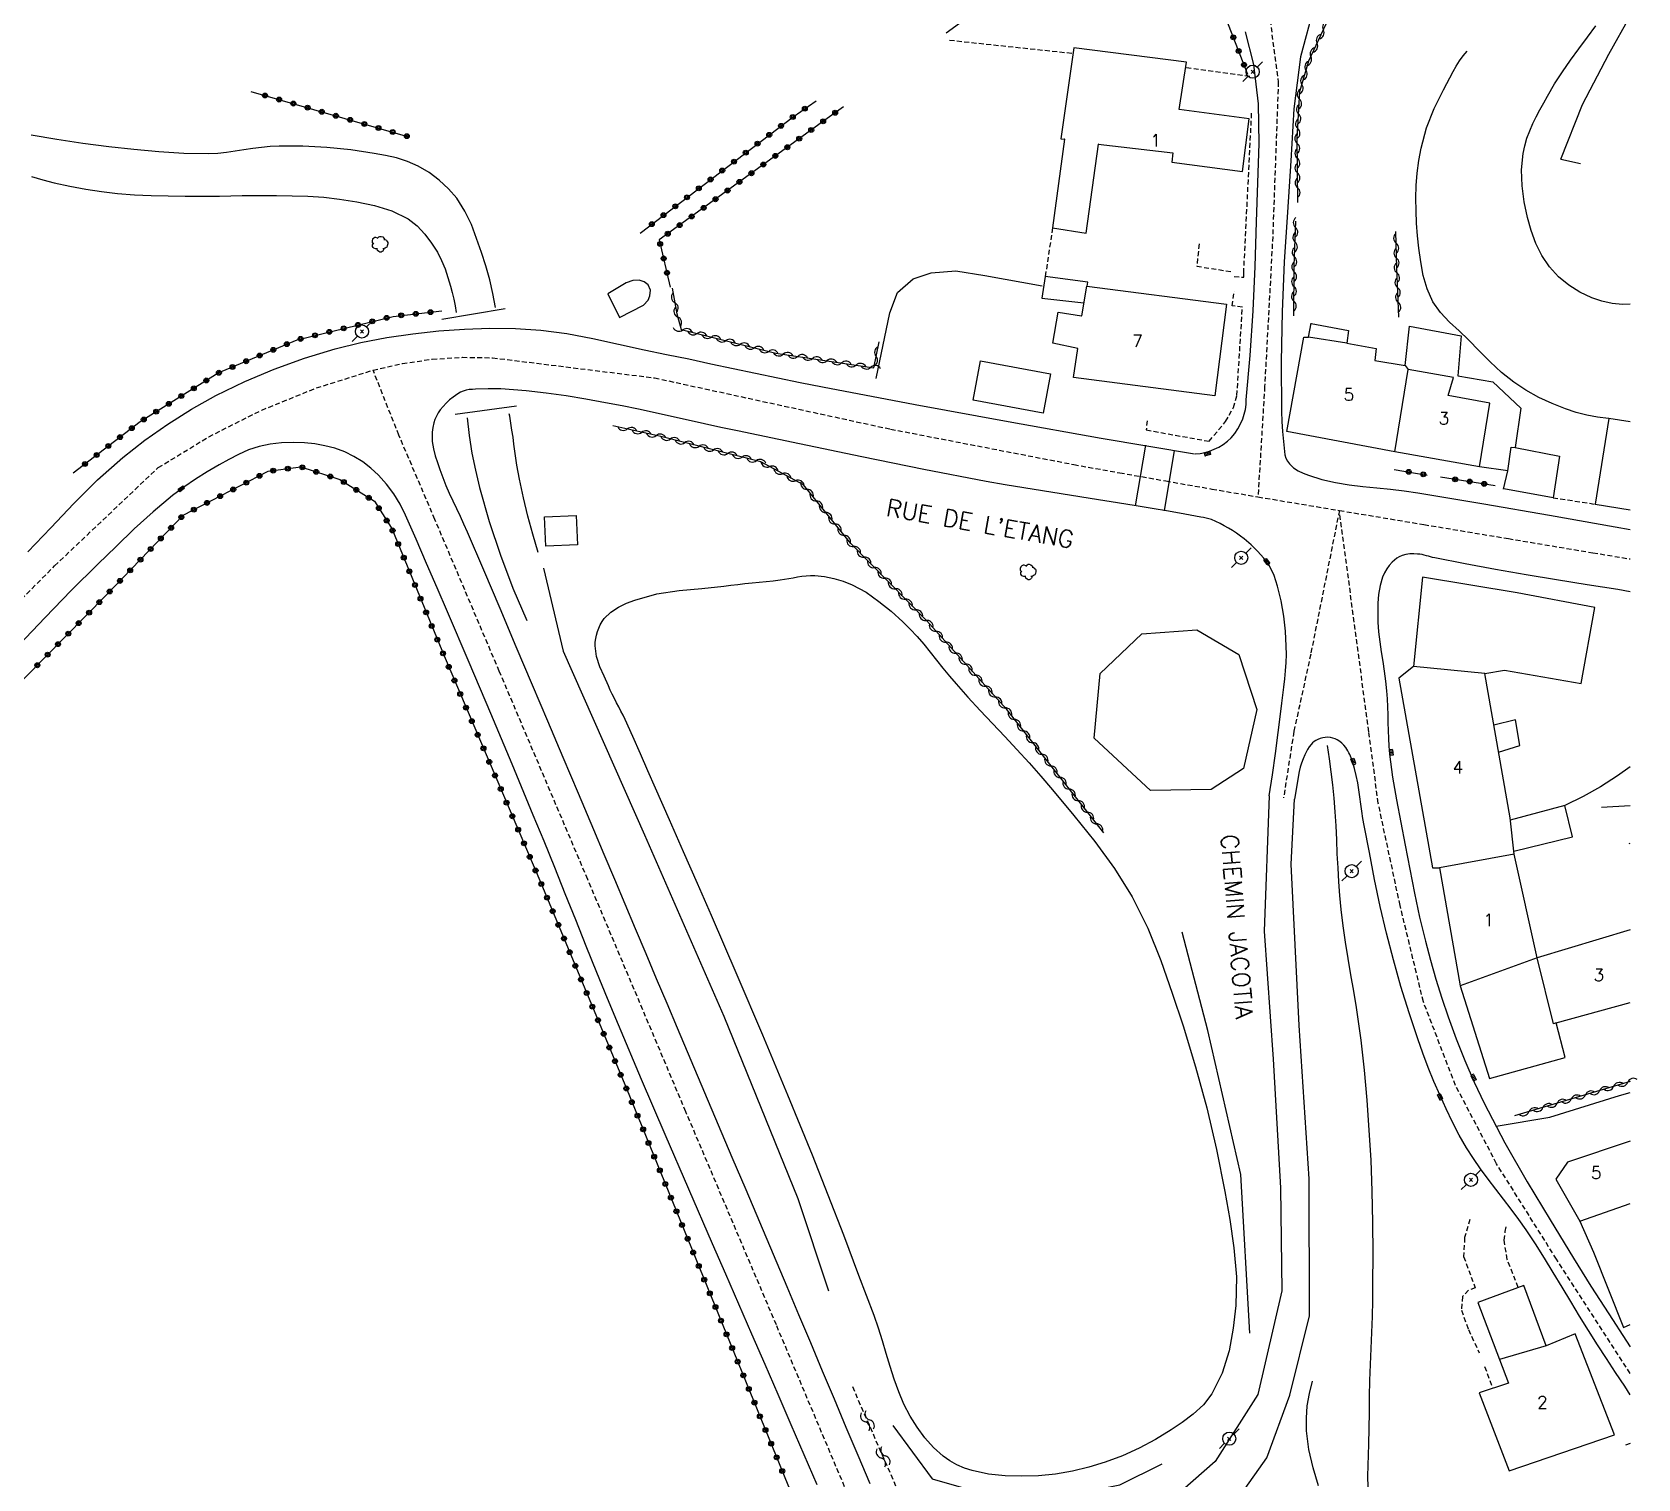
# Model space of a CAD drawing. Header units: millimetres. Extents: x 174998 to 176001, y 162000 to 163001.
# Drawn here: x 175837.5 to 176000.8, y 162470.9 to 162618 of the extents above; entities that cross this region are included whole.
import ezdxf
from ezdxf.enums import TextEntityAlignment as Align

# ---------------------------------------------------------------- set-up
doc = ezdxf.new("R2010")
doc.units = ezdxf.units.MM
doc.linetypes.add('DASHED', pattern=[0.75, 0.5, -0.25])
doc.layers.get('0').update_dxf_attribs({"linetype": 'CONTINUOUS'})
for name, color, linetype in [('W0001', 6, 'DASHED'), ('W0008', 7, 'CONTINUOUS'), ('W0014', 7, 'CONTINUOUS'), ('W0017', 7, 'CONTINUOUS'), ('W0020', 2, 'CONTINUOUS'), ('W0101', 7, 'CONTINUOUS'), ('W0104', 1, 'CONTINUOUS'), ('W0112', 1, 'DASHED'), ('W0120', 7, 'CONTINUOUS'), ('W0211', 2, 'CONTINUOUS'), ('W0214', 2, 'CONTINUOUS'), ('W0300', 7, 'CONTINUOUS'), ('W0310', 3, 'CONTINUOUS'), ('W0323', 7, 'CONTINUOUS'), ('W0330', 7, 'CONTINUOUS'), ('W0401', 7, 'CONTINUOUS'), ('W0473', 7, 'CONTINUOUS'), ('W0501', 5, 'DASHED'), ('W0510', 5, 'CONTINUOUS'), ('W0515', 5, 'CONTINUOUS'), ('W0989', 7, 'CONTINUOUS'), ('W0991', 7, 'CONTINUOUS'), ('W1102', 7, 'CONTINUOUS')]:
    doc.layers.add(name, color=color, linetype=linetype)
doc.styles.get("Standard").update_dxf_attribs({"font": 'romans.shx', "width": 0.85})

# ---------------------------------------------------------------- blocks, each defined once
blk = doc.blocks.new('T300')
for p, q in [((-0.8, 0.51), (-0.86, 0.34)), ((-0.86, 0.34), (-0.86, 0.17)), ((-0.86, 0.17), (-0.74, 0.06)), ((-0.69, 0.63), (-0.8, 0.51)), ((-0.8, -0.06), (-0.74, 0.06)), ((-0.74, 0.06), (-0.69, 0.11)), ((-0.57, 0.69), (-0.69, 0.63)), ((-0.46, 0.69), (-0.57, 0.69)), ((-0.29, 0.63), (-0.46, 0.69)), ((-0.29, 0.63), (-0.17, 0.74)), ((-0.23, 0.57), (-0.29, 0.63)), ((-0.17, 0.74), (-0.06, 0.8)), ((-0.06, 0.8), (0.06, 0.8)), ((0.06, 0.8), (0.23, 0.74)), ((0.23, 0.74), (0.34, 0.63)), ((0.34, 0.63), (0.4, 0.51)), ((0.46, 0.46), (0.34, 0.46)), ((0.4, 0.51), (0.4, 0.46)), ((0.57, 0.4), (0.46, 0.46)), ((0.57, 0.4), (0.69, 0.29)), ((0.69, 0.29), (0.74, 0.17)), ((0.74, 0.06), (0.69, -0.17)), ((0.74, 0.17), (0.74, 0.06)), ((-0.8, -0.17), (-0.8, -0.06)), ((-0.8, -0.23), (-0.8, -0.17)), ((-0.74, -0.34), (-0.8, -0.23)), ((-0.69, -0.4), (-0.74, -0.34)), ((-0.51, -0.46), (-0.69, -0.4)), ((-0.4, -0.46), (-0.51, -0.46)), ((-0.4, -0.46), (-0.34, -0.46)), ((-0.34, -0.46), (-0.34, -0.4)), ((-0.34, -0.51), (-0.34, -0.46)), ((-0.29, -0.63), (-0.34, -0.51)), ((-0.17, -0.74), (-0.29, -0.63)), ((-0.06, -0.8), (-0.17, -0.74)), ((0.06, -0.8), (-0.06, -0.8)), ((0.17, -0.74), (0.06, -0.8)), ((0.23, -0.69), (0.17, -0.74)), ((0.29, -0.46), (0.23, -0.46)), ((0.29, -0.63), (0.23, -0.69)), ((0.46, -0.4), (0.29, -0.46)), ((0.34, -0.51), (0.29, -0.63)), ((0.34, -0.51), (0.34, -0.46)), ((0.57, -0.34), (0.46, -0.4)), ((0.63, -0.29), (0.57, -0.34)), ((0.69, -0.17), (0.63, -0.29))]:
    blk.add_line(p, q)
blk = doc.blocks.new('T401')
for p, q in [((-0.3, 0.3), (0, 0.3)), ((-0.3, -0.25), (-0.3, 0.3)), ((-0.3, 0.15), (0, 0.15)), ((-0.3, 0), (0, 0)), ((0, 0.3), (0, -0.25)), ((-0.3, -0.15), (0, -0.15)), ((-0.3, -0.25), (-0.3, -0.3)), ((-0.3, -0.3), (0, -0.3)), ((0, -0.3), (0, -0.25))]:
    blk.add_line(p, q)
blk = doc.blocks.new('T473')
for p, q in [((-0.166667, 0.166667), (0.166667, -0.166667)), ((-0.166667, -0.166667), (0.166667, 0.166667)), ((0.500001, 0.500001), (1.000002, 1.000002)), ((-1.000002, -1.000002), (-0.500001, -0.500001))]:
    blk.add_line(p, q)
blk.add_ellipse((0, 0), major_axis=(0.471405, 0.471405), ratio=1, start_param=5.4977871438, end_param=11.780972451)
blk = doc.blocks.new('t310o')
at = {"color": 0, "linetype": 'Continuous'}
for centre, start, end in [((-0.5, 0.38), 216.8699, 323.1304), ((0.5, -0.37), 36.8699, 143.1303)]:
    blk.add_arc(centre, 0.625, start, end, dxfattribs=at)
blk = doc.blocks.new('t323o')
at = {"color": 0, "linetype": 'Continuous'}
for radius in [0.25, 0.15]:
    blk.add_circle((0, 0), radius, dxfattribs=at)
blk = doc.blocks.new('t500o')
at = {"color": 0, "linetype": 'Continuous'}
for centre, start, end in [((-0.5, 0.625), 216.8699, 323.1301), ((0.5, -0.125), 36.8699, 143.1301), ((0.5, -0.625), 36.8699, 143.1301), ((-0.5, 0.125), 216.8699, 323.1301)]:
    blk.add_arc(centre, 0.625, start, end, dxfattribs=at)

msp = doc.modelspace()

# ---------------------------------------------------------------- linework, layer by layer
at = {"layer": 'W0001'}
for points in [[(175963.07, 162621.44), (175964.21, 162612.92), (175963.64, 162597.2), (175962.82, 162581.96), (175962.14, 162570.74)], [(175700.9, 162385.39), (175707.71, 162398.48), (175717.37, 162418.07), (175727.19, 162439.71), (175736.76, 162460.42), (175745, 162478.66), (175751.07, 162493.2), (175756.15, 162501.92), (175763.09, 162507.74), (175780.22, 162514.49), (175794.06, 162520.24), (175803.23, 162525.98), (175812.36, 162535.47), (175826.37, 162550.23), (175839.79, 162563.73), (175850.32, 162573.72), (175855.46, 162576.85), (175860.84, 162579.56), (175866.42, 162581.82), (175872.17, 162583.62)], [(175872.17, 162583.62), (175875.15, 162584.3), (175878.19, 162584.74), (175881.25, 162584.93), (175884.32, 162584.88), (175900.78, 162582.84), (175924.78, 162577.63), (175943.41, 162574.03), (175948.09, 162573.19), (175952.77, 162572.36), (175957.46, 162571.54), (175962.14, 162570.74)], [(176000, 162281.24), (175994.85, 162293.5), (175986.77, 162312.53), (175978.46, 162331.97), (175971.17, 162349.06), (175965.31, 162363.18), (175958.79, 162379.04), (175951.41, 162396.39), (175940.98, 162420.98), (175932.36, 162441.2), (175924.48, 162459.75), (175913.17, 162486.57), (175903.97, 162508.24), (175893.99, 162531.86), (175885, 162553.02), (175878.45, 162568.45), (175874.79, 162577.01), (175872.17, 162583.62)], [(175962.14, 162570.74), (175970.42, 162569.36)], [(175970.42, 162569.36), (175967.5, 162554.74), (175965.79, 162546.88), (175964.74, 162540.14)], [(175970.42, 162569.36), (175979.01, 162567.93), (175987.6, 162566.5), (175996.19, 162565.06), (176000, 162564.43)], [(176000, 162481.64), (175992.49, 162493.25), (175986.4, 162502.96), (175982.23, 162510.92), (175978.96, 162519.42), (175976.59, 162529.22), (175974.37, 162539.61), (175973.41, 162546.86), (175970.42, 162569.36)]]:
    msp.add_lwpolyline(points, dxfattribs=at)
at = {"layer": 'W0008'}
for points in [[(176000, 162655.45), (175999.56, 162655.08), (175997.52, 162653.27), (175995.53, 162651.4), (175989.38, 162645.48), (175983.26, 162639.52), (175977.33, 162633.33), (175971.79, 162626.8), (175970.68, 162625.37), (175969.59, 162623.89), (175968.63, 162622.32), (175967.87, 162620.63), (175966.48, 162615.48), (175965.8, 162610.19), (175965.48, 162604.91), (175965.15, 162599.68), (175964.81, 162594.63), (175964.59, 162589.56), (175964.5, 162584.49), (175964.54, 162579.42), (175964.58, 162578.4), (175964.64, 162577.39), (175964.73, 162576.38), (175964.84, 162575.37)], [(175960.95, 162580.61), (175961.34, 162585.12), (175961.64, 162589.64), (175961.86, 162594.16), (175961.99, 162598.69), (175962.12, 162602.67), (175962.27, 162606.67), (175962.2, 162610.7), (175961.72, 162614.7), (175960.86, 162618)], [(175963.27, 162540.35), (175963.61, 162542.49), (175963.92, 162544.64), (175964.2, 162546.79), (175964.46, 162548.94), (175964.56, 162549.76), (175964.66, 162550.58), (175964.76, 162551.41), (175964.86, 162552.23), (175964.94, 162553.06), (175965, 162553.89), (175965.03, 162554.72), (175965.02, 162555.55), (175964.94, 162557.1), (175964.76, 162558.63), (175964.49, 162560.16), (175964.13, 162561.66), (175963.97, 162562.2), (175963.78, 162562.74), (175963.55, 162563.26), (175963.27, 162563.76), (175962.73, 162564.51), (175962.11, 162565.21), (175961.44, 162565.85), (175960.75, 162566.46), (175960.37, 162566.76), (175959.97, 162567.04), (175959.56, 162567.31), (175959.14, 162567.56), (175958.72, 162567.8), (175958.3, 162568.04), (175957.86, 162568.25), (175957.4, 162568.44), (175957.14, 162568.52), (175956.87, 162568.59), (175956.6, 162568.64), (175956.33, 162568.69), (175954.69, 162569), (175953.04, 162569.29), (175951.4, 162569.56), (175949.75, 162569.83), (175947.85, 162570.14), (175945.94, 162570.45), (175944.04, 162570.75), (175942.13, 162571.05), (175940.23, 162571.35), (175938.32, 162571.66), (175936.42, 162571.98), (175934.52, 162572.32), (175928.18, 162573.53), (175921.85, 162574.81), (175915.53, 162576.13), (175909.21, 162577.45), (175907.53, 162577.8), (175905.86, 162578.17), (175904.19, 162578.55), (175902.52, 162578.92), (175900.85, 162579.29), (175899.17, 162579.65), (175897.49, 162579.99), (175895.81, 162580.31), (175893.8, 162580.67), (175891.79, 162581), (175889.77, 162581.29), (175887.74, 162581.52), (175886.45, 162581.63), (175885.17, 162581.71), (175883.88, 162581.74), (175882.59, 162581.7), (175882.27, 162581.67), (175881.95, 162581.64), (175881.64, 162581.58), (175881.33, 162581.49), (175881.05, 162581.37), (175880.79, 162581.22), (175880.55, 162581.06), (175880.31, 162580.88), (175879.95, 162580.59), (175879.6, 162580.28), (175879.28, 162579.94), (175878.98, 162579.58), (175878.78, 162579.27), (175878.61, 162578.95), (175878.46, 162578.61), (175878.35, 162578.26), (175878.24, 162577.8), (175878.18, 162577.32), (175878.17, 162576.85), (175878.19, 162576.37), (175878.3, 162575.64), (175878.48, 162574.92), (175878.71, 162574.22), (175878.95, 162573.52), (175879.25, 162572.71), (175879.57, 162571.91), (175879.92, 162571.12), (175880.28, 162570.33), (175880.64, 162569.55), (175881.01, 162568.77), (175881.37, 162567.99), (175881.72, 162567.2), (175883.38, 162563.31), (175885.04, 162559.42), (175886.68, 162555.53), (175888.33, 162551.64), (175889.89, 162547.97), (175891.45, 162544.29), (175893.01, 162540.61), (175894.57, 162536.94), (175895.63, 162534.42), (175896.7, 162531.89), (175897.76, 162529.37), (175898.83, 162526.85), (175899.89, 162524.33), (175900.96, 162521.8), (175902.02, 162519.28), (175903.09, 162516.76), (175904.48, 162513.48), (175905.87, 162510.19), (175907.27, 162506.91), (175908.66, 162503.63), (175910.06, 162500.34), (175911.45, 162497.06), (175912.85, 162493.77), (175914.24, 162490.49), (175915.44, 162487.63), (175916.64, 162484.77), (175917.84, 162481.9), (175919.04, 162479.04), (175920.24, 162476.18), (175921.44, 162473.32), (175922.66, 162470.46)], [(175875.47, 162568.89), (175874.93, 162569.99), (175874.28, 162571.04), (175873.54, 162572.03), (175872.72, 162572.94), (175871.95, 162573.65), (175871.11, 162574.29), (175870.22, 162574.84), (175869.28, 162575.31), (175868.29, 162575.68), (175867.27, 162575.94), (175866.23, 162576.12), (175865.19, 162576.23), (175864.03, 162576.27), (175862.87, 162576.24), (175861.71, 162576.11), (175860.58, 162575.87), (175859.51, 162575.52), (175858.48, 162575.06), (175857.5, 162574.54), (175856.53, 162574), (175855.3, 162573.29), (175854.1, 162572.53), (175852.93, 162571.73), (175851.79, 162570.88), (175849.8, 162569.23), (175847.89, 162567.5), (175846.03, 162565.71), (175844.18, 162563.91), (175841.47, 162561.22), (175838.81, 162558.47), (175836.17, 162555.7)], [(175917.32, 162470.3), (175916, 162473.36), (175914.68, 162476.43), (175913.35, 162479.49), (175912.02, 162482.56), (175910.68, 162485.62), (175909.35, 162488.68), (175908.02, 162491.74), (175906.69, 162494.81), (175904.28, 162500.37), (175901.87, 162505.93), (175899.47, 162511.5), (175897.11, 162517.08), (175896.01, 162519.74), (175894.93, 162522.4), (175893.85, 162525.07), (175892.78, 162527.74), (175891.71, 162530.4), (175890.64, 162533.07), (175889.55, 162535.73), (175888.46, 162538.39), (175886.3, 162543.57), (175884.13, 162548.73), (175881.93, 162553.89), (175879.73, 162559.05), (175878.68, 162561.51), (175877.61, 162563.97), (175876.55, 162566.43), (175875.47, 162568.89)], [(176000, 162561.1), (175998.72, 162561.31), (175995.61, 162561.81), (175992.51, 162562.32), (175989.4, 162562.83), (175986.3, 162563.37), (175983.21, 162563.93), (175980.12, 162564.53), (175979.9, 162564.58), (175979.69, 162564.64), (175979.47, 162564.7), (175979.26, 162564.76), (175979.04, 162564.82), (175978.82, 162564.87), (175978.6, 162564.91), (175978.37, 162564.93), (175977.98, 162564.95), (175977.58, 162564.94), (175977.18, 162564.88), (175976.79, 162564.78), (175976.51, 162564.66), (175976.26, 162564.5), (175976.02, 162564.32), (175975.8, 162564.12), (175975.49, 162563.78), (175975.23, 162563.41), (175975, 162563.01), (175974.81, 162562.59), (175974.56, 162561.72), (175974.41, 162560.82), (175974.34, 162559.92), (175974.32, 162559.03), (175974.33, 162558.02), (175974.41, 162557.01), (175974.53, 162556), (175974.67, 162555), (175974.83, 162554.01), (175974.98, 162553.01), (175975.12, 162552.01), (175975.22, 162551.01), (175975.27, 162550.21), (175975.31, 162549.4), (175975.33, 162548.6), (175975.35, 162547.8), (175975.37, 162546.99), (175975.41, 162546.19), (175975.46, 162545.39), (175975.53, 162544.59), (175975.83, 162542.26), (175976.22, 162539.94), (175976.66, 162537.64), (175977.1, 162535.33), (175977.57, 162532.89), (175978.05, 162530.45), (175978.58, 162528.01), (175979.16, 162525.59), (175979.67, 162523.65), (175980.22, 162521.71), (175980.82, 162519.79), (175981.47, 162517.89), (175982.29, 162515.66), (175983.17, 162513.45), (175984.12, 162511.26), (175985.13, 162509.11), (175987.25, 162505.08), (175989.51, 162501.13), (175991.86, 162497.24), (175994.23, 162493.36), (175995.99, 162490.52), (175997.8, 162487.71), (175999.62, 162484.92), (176000, 162484.33)], [(176000, 162479.47), (175999.43, 162480.33), (175998.5, 162481.73), (175997.58, 162483.14), (175996.66, 162484.55), (175995.75, 162486.01), (175994.85, 162487.47), (175993.96, 162488.94), (175993.07, 162490.42), (175992.17, 162491.89), (175991.27, 162493.35), (175990.35, 162494.81), (175989.4, 162496.24), (175988.66, 162497.3), (175987.9, 162498.33), (175987.12, 162499.35), (175986.33, 162500.36), (175985.55, 162501.38), (175984.78, 162502.42), (175984.05, 162503.47), (175983.35, 162504.56), (175982.61, 162505.85), (175981.92, 162507.18), (175981.27, 162508.52), (175980.65, 162509.88), (175980.03, 162511.3), (175979.45, 162512.73), (175978.9, 162514.18), (175978.38, 162515.64), (175977.5, 162518.3), (175976.68, 162520.97), (175975.92, 162523.67), (175975.21, 162526.38), (175974.57, 162529.1), (175974, 162531.84), (175973.47, 162534.59), (175972.95, 162537.34), (175972.82, 162538.06), (175972.71, 162538.79), (175972.61, 162539.51), (175972.51, 162540.24), (175972.4, 162540.96), (175972.28, 162541.69), (175972.14, 162542.41), (175971.97, 162543.12), (175971.87, 162543.49), (175971.75, 162543.84), (175971.62, 162544.2), (175971.47, 162544.54), (175971.39, 162544.73), (175971.29, 162544.92), (175971.19, 162545.1), (175971.07, 162545.27), (175970.88, 162545.49), (175970.68, 162545.7), (175970.46, 162545.89), (175970.21, 162546.05), (175969.98, 162546.16), (175969.74, 162546.23), (175969.5, 162546.28), (175969.24, 162546.3), (175968.98, 162546.29), (175968.72, 162546.25), (175968.46, 162546.19), (175968.22, 162546.09), (175968.03, 162545.99), (175967.86, 162545.87), (175967.69, 162545.74), (175967.55, 162545.58), (175967.35, 162545.34), (175967.18, 162545.07), (175967.04, 162544.79), (175966.9, 162544.51), (175966.73, 162544.1), (175966.57, 162543.68), (175966.44, 162543.25), (175966.33, 162542.81)], [(175966.33, 162542.81), (175965.84, 162540.01)]]:
    msp.add_lwpolyline(points, dxfattribs=at)
at = {"layer": 'W0014'}
for points in [[(175837.05, 162565.14), (175839.41, 162567.59), (175841.75, 162570.07), (175844.16, 162572.49), (175846.72, 162574.75), (175848.96, 162576.5), (175851.29, 162578.14), (175853.7, 162579.66), (175856.18, 162581.05), (175859.12, 162582.47), (175862.12, 162583.74), (175865.19, 162584.85), (175868.3, 162585.8), (175870.91, 162586.44), (175873.55, 162586.95), (175876.2, 162587.33), (175878.87, 162587.61), (175881.46, 162587.8), (175884.05, 162587.89), (175886.64, 162587.86), (175889.23, 162587.7), (175891.88, 162587.35), (175894.51, 162586.83), (175897.12, 162586.25), (175899.72, 162585.69), (175901.99, 162585.23), (175904.26, 162584.76), (175906.52, 162584.28), (175908.79, 162583.8), (175911.05, 162583.32), (175913.32, 162582.84), (175915.58, 162582.38), (175917.86, 162581.93), (175927.29, 162580.13), (175936.74, 162578.39), (175946.21, 162576.72), (175955.68, 162575.11)], [(175955.75, 162575.11), (175956.25, 162575.16), (175956.74, 162575.26), (175957.22, 162575.4), (175957.69, 162575.58), (175958.16, 162575.81), (175958.61, 162576.08), (175959.04, 162576.39), (175959.43, 162576.75), (175959.8, 162577.19), (175960.11, 162577.66), (175960.38, 162578.16), (175960.6, 162578.68), (175960.75, 162579.15), (175960.86, 162579.63), (175960.93, 162580.12), (175960.95, 162580.61)], [(175964.84, 162575.37), (175964.88, 162575.02), (175964.98, 162574.69), (175965.13, 162574.38), (175965.33, 162574.1), (175965.75, 162573.7), (175966.24, 162573.38), (175966.75, 162573.14), (175967.28, 162572.94), (175968.63, 162572.51), (175970.02, 162572.19), (175971.42, 162571.96), (175972.82, 162571.79), (175974.22, 162571.65), (175975.62, 162571.51), (175977.01, 162571.36), (175978.4, 162571.15), (175985.09, 162570.03), (175991.78, 162568.88), (175998.46, 162567.71), (176000, 162567.44)]]:
    msp.add_lwpolyline(points, dxfattribs=at)
at = {"layer": 'W0017'}
for points in [[(175923.32, 162582.79), (175924.7, 162589.46), (175925.49, 162591.53), (175927.08, 162592.9), (175928.9, 162593.53), (175931.42, 162593.71), (175934.38, 162593.24), (175940.2, 162592.2)], [(175963.27, 162540.35), (175962.76, 162526.59), (175963.69, 162513.59), (175964.44, 162500.51), (175964.57, 162490.02), (175962.12, 162479.48), (175957.8, 162472.68), (175949.12, 162465.05), (175940.43, 162460.85), (175932.74, 162457.98), (175929.91, 162457.37), (175928.31, 162457.26)], [(175953.76, 162460.1), (175954.36, 162461.98), (175957.42, 162465.11), (175963.05, 162473.07), (175965.37, 162479.44), (175967.39, 162487.48), (175967.35, 162501.42), (175966.34, 162517.02), (175965.51, 162533.39), (175965.84, 162540.01)], [(175986.37, 162506.78), (175991.81, 162507.68), (175998.91, 162509.9), (176000, 162510.21)]]:
    msp.add_lwpolyline(points, dxfattribs=at)
at = {"layer": 'W0020'}
for points in [[(175950.7, 162576.01), (175949.67, 162569.84)], [(175952.64, 162569.33), (175953.65, 162575.47)]]:
    msp.add_lwpolyline(points, dxfattribs=at)
at = {"layer": 'W0101'}
msp.add_lwpolyline([(175960.58, 162603.81), (175961.25, 162609.17), (175954.13, 162610.11), (175954.13, 162610.11), (175954.86, 162614.94), (175943.43, 162616.39), (175942.09, 162607.13), (175942.49, 162607.11), (175942.48, 162607.1), (175941.26, 162598.09), (175944.66, 162597.55), (175945.91, 162606.6), (175945.9, 162606.59), (175953.48, 162605.71), (175953.37, 162604.75)], close=True, dxfattribs=at)
for points in [[(175957.76, 162581.01), (175943.38, 162582.87), (175943.82, 162585.81), (175943.82, 162585.81), (175941.29, 162586.35), (175941.83, 162589.51), (175944.21, 162589.13), (175944.22, 162589.13), (175944.75, 162592.17), (175958.93, 162590.34)], [(175958.93, 162590.34), (175957.76, 162581.01)], [(175976.07, 162575.32), (175965.08, 162577.38), (175966.81, 162586.99), (175967.29, 162586.96)], [(175971.19, 162586.36), (175967.29, 162586.96)], [(175971.19, 162586.36), (175974.15, 162585.83), (175974.04, 162584.6), (175977.12, 162584.08), (175977.42, 162583.68)], [(175984.68, 162573.8), (175985.72, 162580.27), (175981.48, 162581.04), (175982.01, 162582.89), (175977.42, 162583.68)], [(175984.68, 162573.8), (175976.07, 162575.32)], [(175977.96, 162553.5), (175976.46, 162552.31), (175979.89, 162533.02), (175980.59, 162533.04)], [(175985.22, 162552.79), (175977.96, 162553.5)], [(175988.18, 162534.42), (175987.77, 162538.11), (175985.22, 162552.79)], [(175990.54, 162523.87), (175988.18, 162534.42)], [(175980.59, 162533.04), (175982.7, 162521.05)], [(176000, 162526.73), (175990.54, 162523.87)], [(175990.54, 162523.87), (175982.7, 162521.05)], [(175992.46, 162517.28), (175992.18, 162517.18), (175990.54, 162523.87)], [(175992.46, 162517.28), (176000, 162519.34)], [(176000, 162505.25), (175993.6, 162503.12), (175992.43, 162501.38)], [(175992.43, 162501.38), (175994.88, 162497.12), (175994.87, 162497.13)], [(175994.87, 162497.13), (175996.27, 162493.97), (175996.26, 162493.97), (175999.31, 162486.32)], [(175998.4, 162475.38), (175994.4, 162485.67), (175991.45, 162484.44), (175986.7, 162483.04)], [(175999.31, 162486.32), (176000, 162486.6)], [(175986.7, 162483.04), (175987.6, 162480.66), (175984.64, 162479.66), (175987.67, 162471.73), (175998.4, 162475.38)]]:
    msp.add_lwpolyline(points, dxfattribs=at)
at = {"layer": 'W0104'}
for points in [[(175944.76, 162592.16), (175944.84, 162592.58), (175940.51, 162593.14), (175940.18, 162590.93), (175944.45, 162590.48)], [(175967.29, 162586.96), (175967.56, 162588.39)], [(175967.56, 162588.38), (175971.36, 162587.67), (175971.19, 162586.36)], [(175977.12, 162584.08), (175977.56, 162588.08), (175982.8, 162587.11), (175982.47, 162583.05), (175986.02, 162582.42), (175988.88, 162579.75), (175988.28, 162575.75), (175992.81, 162574.89), (175992.14, 162570.66)], [(176000, 162578.36), (175997.82, 162578.7), (175996.44, 162570), (176000, 162569.43)], [(175987.53, 162573.38), (175987.9, 162575.81), (175988.28, 162575.75)], [(175987.11, 162571.54), (175987.53, 162573.38), (175984.68, 162573.8)], [(175992.14, 162570.66), (175987.13, 162571.55)], [(175996.38, 162559.5), (175988.5, 162560.99), (175978.87, 162562.57), (175977.96, 162553.5)], [(175985.22, 162552.79), (175987.21, 162553.14), (175994.99, 162551.77), (175996.38, 162559.5)], [(175986.61, 162544.79), (175988.76, 162545.48), (175988.32, 162548.07), (175986.13, 162547.53)], [(175988.15, 162534.73), (175994.13, 162536.2), (175993.34, 162539.38), (175987.79, 162537.89)], [(175982.7, 162521.05), (175985.68, 162511.63)], [(175985.68, 162511.63), (175993.39, 162513.74), (175992.46, 162517.28)], [(175991.45, 162484.44), (175989.19, 162490.59), (175984.48, 162488.84), (175986.7, 162483.04)]]:
    msp.add_lwpolyline(points, dxfattribs=at)
for points in [[(175897.21, 162588.97), (175899.67, 162590.23), (175900.14, 162590.74), (175900.32, 162591.18), (175900.36, 162591.77), (175900.13, 162592.3), (175899.74, 162592.6), (175899.23, 162592.76), (175898.58, 162592.73), (175897.91, 162592.5), (175896.03, 162591.38)], [(175940.31, 162579.26), (175933.19, 162580.57), (175933.93, 162584.57), (175941.05, 162583.25)], [(175892.94, 162565.86), (175889.74, 162565.73), (175889.61, 162568.71), (175892.82, 162568.84)]]:
    msp.add_lwpolyline(points, close=True, dxfattribs=at)
at = {"layer": 'W0112'}
for points in [[(175943.22, 162615.81), (175930.75, 162617.14)], [(175954.86, 162614.38), (175961.52, 162613.49)], [(175959.72, 162593.13), (175960.71, 162593.08), (175960.69, 162593.5), (175961.5, 162609.77)], [(175941.26, 162598.09), (175940.51, 162593.14)], [(175956.16, 162596.46), (175955.92, 162594.19), (175959.54, 162593.62)], [(175950.87, 162578.48), (175950.78, 162577.54), (175957.18, 162576.4), (175958.85, 162578.4), (175959.65, 162579.82), (175960, 162581.06), (175960.56, 162590.04), (175959.53, 162590.15), (175959.74, 162591.65)], [(175992.14, 162570.66), (175996.44, 162570)], [(175983.68, 162497.3), (175983.15, 162495.44), (175983.05, 162493.52), (175983.83, 162491.44), (175984.24, 162490.34), (175983.55, 162490.1), (175982.93, 162489.45), (175982.83, 162488.07), (175983.54, 162486.09), (175984.64, 162483.74)], [(175988.61, 162490.38), (175987.48, 162493.22), (175987.17, 162495.17), (175987.28, 162496.06), (175987.42, 162496.76)], [(175985.19, 162482.33), (175985.98, 162480.21)]]:
    msp.add_lwpolyline(points, dxfattribs=at)
at = {"layer": 'W0120'}
for points in [[(175885.59, 162589.86), (175879.17, 162588.78)], [(175880.53, 162579.14), (175886.75, 162579.99)]]:
    msp.add_lwpolyline(points, dxfattribs=at)
at = {"layer": 'W0211'}
for points in [[(176000, 162590.32), (175999.22, 162590.31), (175998.16, 162590.41), (175997.11, 162590.62), (175996.09, 162590.96), (175994.88, 162591.54), (175993.74, 162592.26), (175992.7, 162593.12), (175991.78, 162594.11), (175991, 162595.27), (175990.39, 162596.51), (175989.93, 162597.81), (175989.56, 162599.13), (175989.22, 162600.72), (175989, 162602.35), (175988.94, 162604), (175989.1, 162605.64), (175989.26, 162606.43), (175989.49, 162607.2), (175989.77, 162607.95), (175990.09, 162608.68), (175990.44, 162609.39), (175990.81, 162610.09), (175991.19, 162610.78), (175991.57, 162611.47), (175992.3, 162612.73), (175993.09, 162613.94), (175993.92, 162615.13), (175994.78, 162616.3), (175995.64, 162617.46), (175996.49, 162618.62)], [(175973.4, 162467.9), (175973.32, 162471.18), (175973.42, 162474.44), (175973.48, 162477.67), (175973.49, 162479.29), (175973.53, 162480.92), (175973.58, 162482.55), (175973.65, 162484.18), (175973.71, 162485.8), (175973.77, 162487.43), (175973.81, 162489.06), (175973.83, 162490.68), (175973.84, 162493.84), (175973.82, 162496.99), (175973.76, 162500.15), (175973.64, 162503.3), (175973.46, 162506.36), (175973.24, 162509.42), (175972.96, 162512.48), (175972.63, 162515.53), (175972.41, 162517.19), (175972.16, 162518.85), (175971.88, 162520.51), (175971.59, 162522.16), (175971.3, 162523.81), (175971.03, 162525.47), (175970.79, 162527.13), (175970.59, 162528.79), (175970.45, 162530.21), (175970.35, 162531.62), (175970.28, 162533.04), (175970.21, 162534.46), (175970.15, 162535.88), (175970.09, 162537.3), (175970, 162538.71), (175969.88, 162540.13), (175969.75, 162541.46), (175969.59, 162542.8), (175969.42, 162544.13), (175969.22, 162545.46)], [(175999.9, 162535.52), (176000, 162535.54)]]:
    msp.add_lwpolyline(points, dxfattribs=at)
at = {"layer": 'W0214'}
for points in [[(175997.79, 162578.7), (175996.68, 162578.84), (175995.58, 162579.05), (175994.49, 162579.33), (175993.42, 162579.68), (175992.04, 162580.23), (175990.69, 162580.86), (175989.39, 162581.58), (175988.14, 162582.4), (175986.9, 162583.38), (175985.74, 162584.46), (175984.64, 162585.59), (175983.55, 162586.72), (175982.6, 162587.61), (175981.61, 162588.51), (175980.69, 162589.48), (175979.93, 162590.58), (175979.34, 162591.88), (175978.95, 162593.24), (175978.69, 162594.62), (175978.5, 162596.01), (175978.37, 162597.27), (175978.27, 162598.55), (175978.21, 162599.82), (175978.2, 162601.1), (175978.24, 162602.38), (175978.34, 162603.65), (175978.5, 162604.93), (175978.73, 162606.19), (175979.29, 162608.24), (175980.07, 162610.21), (175980.99, 162612.11), (175981.98, 162613.97), (175982.29, 162614.52), (175982.64, 162615.05), (175983.01, 162615.56), (175983.41, 162616.05)], [(176000, 162543.29), (175998.71, 162542.37), (175996.98, 162541.27), (175995.19, 162540.27), (175993.34, 162539.38)], [(175968.28, 162470.2), (175967.74, 162472.03), (175967.3, 162473.9), (175967.08, 162475.8), (175967.06, 162477.08), (175967.16, 162478.35), (175967.38, 162479.61), (175967.7, 162480.85)]]:
    msp.add_lwpolyline(points, dxfattribs=at)
at = {"layer": 'W0300'}
for points in [[(175889.49, 162563.51), (175891.5, 162555.06), (175899.76, 162536.39), (175907.83, 162517.94), (175915.35, 162499.42), (175918.48, 162490.03)], [(175997.08, 162539.19), (176000, 162539.36)], [(175961.33, 162485.72), (175960.39, 162501.85), (175957.03, 162516.51), (175954.44, 162526.5)], [(175925, 162476.36), (175929.01, 162470.91), (175938.11, 162468.3), (175948.09, 162470.3), (175952.41, 162472.46)]]:
    msp.add_lwpolyline(points, dxfattribs=at)
msp.add_lwpolyline([(175962.02, 162549.13), (175960.66, 162543.14), (175957.39, 162540.98), (175951.2, 162540.88), (175945.49, 162546.22), (175946.11, 162552.8), (175950.34, 162556.81), (175955.92, 162557.24), (175960.18, 162554.73)], close=True, dxfattribs=at)
at = {"layer": 'W0310'}
for points in [[(175966.18, 162600.67), (175966.14, 162607.19), (175966.4, 162611.94), (175967.32, 162615.08), (175969.07, 162618.82), (175970.03, 162620.44), (175970.77, 162620.85), (175972.09, 162621.07), (175972.47, 162621.03)], [(175965.79, 162589.13), (175965.83, 162594.24), (175966, 162598.78)], [(175976.46, 162589.02), (175976.25, 162594.04), (175976.17, 162597.71)], [(175902.58, 162591.97), (175903.05, 162589.34), (175903.49, 162587.75), (175913.12, 162585.35), (175923.07, 162583.87), (175923.64, 162586.5)], [(175946.46, 162536.58), (175936.59, 162549.12), (175928.43, 162558.16), (175920.73, 162566.01), (175915.94, 162571.95), (175911.58, 162574.31), (175901.41, 162576.88), (175896.56, 162577.98)], [(176000, 162511.32), (175988.24, 162507.81)], [(176000, 162474.51), (175999.52, 162474.35)]]:
    msp.add_lwpolyline(points, dxfattribs=at)
at = {"layer": 'W0323'}
for points in [[(175961.11, 162613.67), (175957.17, 162623.82), (175953.45, 162634.48), (175934.27, 162620.64), (175930.43, 162617.88)], [(175859.74, 162611.95), (175875.68, 162607.39)], [(175899.31, 162597.56), (175914.88, 162609.39), (175917.21, 162611)], [(175920.01, 162610.4), (175918.35, 162609.22), (175901.27, 162596.86), (175902.39, 162592.06)], [(175841.68, 162573.18), (175848.49, 162578.39), (175856.43, 162583.34), (175864.44, 162586.71), (175874.2, 162589.09), (175879.15, 162589.64)], [(175769.37, 162505.62), (175785.25, 162511.24), (175798.71, 162516.98), (175802.61, 162519.01), (175812.66, 162527), (175822.75, 162538.31), (175834.69, 162550.25), (175844.99, 162560.7), (175852.87, 162568.89), (175861.5, 162573.34), (175864.82, 162573.8), (175868.78, 162572.51), (175872.3, 162570.29), (175874.16, 162567.37)], [(175975.99, 162573.54), (175979.36, 162572.96)], [(175980.71, 162572.77), (175986.25, 162571.89)], [(175874.14, 162567.36), (175879.38, 162554.58), (175889.22, 162531.51), (175897.92, 162510.61), (175914.35, 162470.3), (175925.71, 162443.1), (175936.63, 162417.22), (175939.43, 162410.28), (175935.74, 162401.08)]]:
    msp.add_lwpolyline(points, dxfattribs=at)
at = {"layer": 'W0330'}
for points in [[(176000, 162619.65), (175997.77, 162615.7), (175995.11, 162610.61), (175992.91, 162605.05)], [(175992.92, 162605.08), (175994.93, 162604.64)]]:
    msp.add_lwpolyline(points, dxfattribs=at)
at = {"layer": 'W0501'}
msp.add_lwpolyline([(175930.43, 162458.49), (175920.88, 162480.39)], dxfattribs=at)
at = {"layer": 'W0510'}
for points in [[(175884.6, 162589.99), (175884.35, 162591.41), (175884.03, 162592.82), (175883.64, 162594.22), (175883.2, 162595.59), (175882.7, 162597.01), (175882.17, 162598.42), (175881.51, 162599.8), (175880.68, 162601.09), (175879.84, 162602.07), (175878.89, 162602.94), (175877.86, 162603.71), (175876.75, 162604.36), (175875.68, 162604.84), (175874.56, 162605.19), (175873.42, 162605.44), (175872.29, 162605.66), (175869.89, 162606.03), (175867.47, 162606.27), (175865.04, 162606.39), (175862.61, 162606.4), (175861.72, 162606.36), (175860.82, 162606.27), (175859.93, 162606.15), (175859.04, 162606.01), (175858.15, 162605.87), (175857.26, 162605.74), (175856.37, 162605.65), (175855.47, 162605.61), (175852.92, 162605.63), (175850.37, 162605.8), (175847.84, 162606.04), (175845.31, 162606.33), (175842.66, 162606.67), (175840.02, 162607.06), (175837.4, 162607.52)], [(175837.43, 162603.31), (175838.59, 162602.98), (175839.75, 162602.68), (175841.35, 162602.33), (175842.95, 162602.03), (175844.56, 162601.78), (175846.18, 162601.59), (175847.9, 162601.45), (175849.62, 162601.37), (175851.34, 162601.33), (175853.06, 162601.3), (175854.22, 162601.3), (175855.38, 162601.3), (175856.54, 162601.32), (175857.71, 162601.35), (175858.87, 162601.37), (175860.03, 162601.39), (175861.19, 162601.39), (175862.35, 162601.37), (175863.95, 162601.34), (175865.55, 162601.31), (175867.15, 162601.22), (175868.74, 162601.02), (175870.51, 162600.72), (175872.31, 162600.37), (175874.08, 162599.83), (175875.74, 162599), (175876.65, 162598.3), (175877.43, 162597.46), (175878.11, 162596.54), (175878.71, 162595.6), (175879.14, 162594.78), (175879.49, 162593.92), (175879.78, 162593.05), (175880.04, 162592.17), (175880.22, 162591.51), (175880.37, 162590.84), (175880.5, 162590.17), (175880.6, 162589.49)], [(175881.73, 162578.77), (175881.94, 162576.98), (175882.22, 162575.2), (175882.57, 162573.44), (175882.99, 162571.7), (175883.98, 162568.24), (175885.12, 162564.83), (175886.39, 162561.47), (175887.8, 162558.16)], [(175888.96, 162565.1), (175888.42, 162566.94), (175887.91, 162568.79), (175887.46, 162570.65), (175887.05, 162572.53), (175886.92, 162573.24), (175886.8, 162573.95), (175886.69, 162574.66), (175886.59, 162575.38), (175886.49, 162576.1), (175886.4, 162576.81), (175886.29, 162577.53), (175886.18, 162578.24), (175886.14, 162578.48), (175886.1, 162578.71), (175886.06, 162578.95), (175886.02, 162579.18)]]:
    msp.add_lwpolyline(points, dxfattribs=at)
at = {"layer": 'W0515'}
msp.add_lwpolyline([(175941.25, 162540.96), (175943.41, 162538.35), (175945.54, 162535.71), (175947.56, 162532.97), (175949.36, 162530.07), (175950.94, 162526.91), (175952.26, 162523.63), (175953.43, 162520.3), (175954.52, 162516.96), (175955.79, 162512.81), (175956.94, 162508.62), (175957.94, 162504.4), (175958.78, 162500.13), (175959.27, 162497.28), (175959.7, 162494.39), (175959.95, 162491.47), (175959.88, 162488.54), (175959.63, 162486.24), (175959.21, 162483.94), (175958.51, 162481.68), (175957.45, 162479.56), (175956.59, 162478.44), (175955.55, 162477.49), (175954.43, 162476.66), (175953.3, 162475.89), (175951.71, 162474.91), (175950.06, 162474.03), (175948.36, 162473.27), (175946.61, 162472.61), (175944.96, 162472.1), (175943.27, 162471.7), (175941.55, 162471.41), (175939.83, 162471.24), (175938.14, 162471.18), (175936.44, 162471.23), (175934.75, 162471.41), (175933.08, 162471.77), (175932.29, 162472.02), (175931.53, 162472.35), (175930.8, 162472.76), (175930.12, 162473.24), (175929.14, 162474.12), (175928.26, 162475.1), (175927.48, 162476.16), (175926.78, 162477.28), (175926.15, 162478.5), (175925.61, 162479.76), (175925.14, 162481.04), (175924.73, 162482.35), (175924.34, 162483.65), (175923.96, 162484.95), (175923.55, 162486.24), (175923.1, 162487.52), (175921.57, 162491.61), (175920.03, 162495.7), (175918.45, 162499.77), (175916.84, 162503.83), (175914.34, 162509.94), (175911.78, 162516.04), (175909.18, 162522.11), (175906.57, 162528.18), (175905.16, 162531.43), (175903.74, 162534.67), (175902.31, 162537.91), (175900.88, 162541.14), (175900.11, 162542.89), (175899.36, 162544.63), (175898.59, 162546.38), (175897.79, 162548.11), (175897.59, 162548.54), (175897.37, 162548.97), (175897.15, 162549.39), (175896.92, 162549.82), (175896.7, 162550.24), (175896.48, 162550.67), (175896.28, 162551.1), (175896.09, 162551.54), (175895.66, 162552.5), (175895.22, 162553.48), (175894.87, 162554.51), (175894.74, 162555.6), (175894.76, 162555.97), (175894.8, 162556.34), (175894.87, 162556.7), (175894.97, 162557.06), (175895.11, 162557.41), (175895.27, 162557.75), (175895.46, 162558.07), (175895.68, 162558.37), (175896.35, 162559.03), (175897.12, 162559.53), (175897.95, 162559.92), (175898.79, 162560.24), (175901.01, 162560.87), (175903.3, 162561.21), (175905.58, 162561.43), (175907.84, 162561.68), (175908.55, 162561.77), (175909.27, 162561.85), (175909.98, 162561.93), (175910.7, 162562), (175911.41, 162562.07), (175912.13, 162562.15), (175912.85, 162562.22), (175913.56, 162562.3), (175914, 162562.36), (175914.44, 162562.43), (175914.87, 162562.52), (175915.31, 162562.6), (175915.75, 162562.67), (175916.19, 162562.72), (175916.64, 162562.75), (175917.09, 162562.74), (175918.06, 162562.64), (175919.02, 162562.45), (175919.96, 162562.17), (175920.87, 162561.8), (175922.29, 162561.04), (175923.6, 162560.12), (175924.84, 162559.11), (175926.02, 162558.04), (175926.77, 162557.31), (175927.48, 162556.55), (175928.16, 162555.76), (175928.81, 162554.95), (175929.46, 162554.14), (175930.1, 162553.32), (175930.76, 162552.52), (175931.44, 162551.73), (175932.65, 162550.38), (175933.89, 162549.04), (175935.14, 162547.71), (175936.39, 162546.39), (175937.63, 162545.06), (175938.87, 162543.72), (175940.07, 162542.35)], close=True, dxfattribs=at)
at = {"layer": 'W1102'}
for points in [[(175976.07, 162575.32), (175977.42, 162583.68)], [(175988.18, 162534.42), (175980.59, 162533.04)], [(175994.88, 162497.12), (176000, 162498.92)]]:
    msp.add_lwpolyline(points, dxfattribs=at)

# ---------------------------------------------------------------- block references
at = {"layer": 'W0300'}
for p in [(175872.92, 162596.42), (175938.83, 162563.11)]:
    msp.add_blockref('T300', p, dxfattribs=at)
at = {"layer": 'W0310'}
for p, rotation in [((175968.15, 162616.85), 64.91266092674836), ((175968.79, 162618.21), 64.91266092674836), ((175967.52, 162615.49), 64.91266092674836), ((175967.03, 162614.08), 73.6430865493549), ((175966.61, 162612.64), 73.6430865493549), ((175966.36, 162611.17), 86.85424944829428), ((175966.28, 162609.67), 86.85424944829428), ((175966.19, 162608.17), 86.85424944829428), ((175966.14, 162606.67), 90.36907813714731), ((175966.15, 162605.17), 90.36907813714731), ((175966.16, 162603.67), 90.36907813714731), ((175966.17, 162602.17), 90.36907813714731), ((175965.97, 162598.13), 87.94469268091734), ((175965.92, 162596.63), 87.94469268091734), ((175976.2, 162596.52), 91.26470547267428), ((175965.86, 162595.13), 87.94469268091734), ((175976.23, 162595.02), 91.26470547267428), ((175965.81, 162592.13), 89.50646986106983), ((175965.83, 162593.63), 89.50646986106983), ((175976.27, 162593.52), 92.4514286889226), ((175902.84, 162590.49), 280.3029249518786), ((175965.8, 162590.63), 89.50646986106983), ((175976.34, 162592.02), 92.4514286889226), ((175976.4, 162590.52), 92.4514286889226), ((175903.14, 162589.02), 285.2825227512114), ((175903.66, 162587.71), 345.9903445483304), ((175905.12, 162587.34), 345.9903445483304), ((175906.57, 162586.98), 345.9903445483304), ((175908.03, 162586.62), 345.9903445483304), ((175909.49, 162586.25), 345.9903445483304), ((175910.94, 162585.89), 345.9903445483304), ((175912.4, 162585.53), 345.9903445483304), ((175913.87, 162585.24), 351.5469514068219), ((175915.35, 162585.02), 351.5469514068219), ((175916.83, 162584.8), 351.5469514068219), ((175918.32, 162584.57), 351.5469514068219), ((175923.32, 162585.03), 77.91268489994309), ((175919.8, 162584.35), 351.5469514068219), ((175921.28, 162584.13), 351.5469514068219), ((175922.77, 162583.91), 351.5469514068219), ((175898.02, 162577.65), 167.237593297848), ((175899.48, 162577.31), 167.237593297848), ((175900.95, 162576.98), 167.237593297848), ((175902.4, 162576.63), 165.8166951261232), ((175903.86, 162576.26), 165.8166951261232), ((175905.31, 162575.89), 165.8166951261232), ((175906.77, 162575.52), 165.8166951261232), ((175908.22, 162575.16), 165.8166951261232), ((175909.68, 162574.79), 165.8166951261232), ((175911.13, 162574.42), 165.8166951261232), ((175912.49, 162573.82), 151.6028540678427), ((175913.81, 162573.1), 151.6028540678427), ((175915.13, 162572.39), 151.6028540678427), ((175916.3, 162571.5), 128.8778981654498), ((175917.24, 162570.33), 128.8778981654498), ((175918.19, 162569.16), 128.8778981654498), ((175919.13, 162567.99), 128.8778981654498), ((175920.07, 162566.83), 128.8778981654498), ((175921.04, 162565.69), 134.4549036045267), ((175922.09, 162564.62), 134.4549036045267), ((175923.14, 162563.55), 134.4549036045267), ((175924.19, 162562.48), 134.4549036045267), ((175925.25, 162561.41), 134.4549036045267), ((175926.3, 162560.34), 134.4549036045267), ((175927.35, 162559.26), 134.4549036045267), ((175928.4, 162558.19), 134.4549036045267), ((175929.4, 162557.08), 132.0708017890194), ((175930.41, 162555.97), 132.0708017890194), ((175931.41, 162554.85), 132.0708017890194), ((175932.42, 162553.74), 132.0708017890194), ((175933.42, 162552.63), 132.0708017890194), ((175934.43, 162551.51), 132.0708017890194), ((175935.43, 162550.4), 132.0708017890194), ((175936.44, 162549.29), 132.0708017890194), ((175937.38, 162548.12), 128.1923039037035), ((175938.31, 162546.94), 128.1923039037035), ((175939.23, 162545.76), 128.1923039037035), ((175940.16, 162544.58), 128.1923039037035), ((175941.09, 162543.4), 128.1923039037035), ((175942.02, 162542.22), 128.1923039037035), ((175942.94, 162541.04), 128.1923039037035), ((175943.87, 162539.87), 128.1923039037035), ((175944.8, 162538.69), 128.1923039037035), ((175945.73, 162537.51), 128.1923039037035), ((175999.74, 162511.24), 196.5967040217071), ((175993.99, 162509.53), 196.5967040217071), ((175995.43, 162509.95), 196.5967040217071), ((175996.87, 162510.38), 196.5967040217071), ((175998.3, 162510.81), 196.5967040217071), ((175989.68, 162508.24), 196.5967040217071), ((175991.12, 162508.67), 196.5967040217071), ((175992.55, 162509.1), 196.5967040217071)]:
    msp.add_blockref('t310o', p, dxfattribs=dict(at, rotation=rotation))
at = {"layer": 'W0323'}
for p, rotation in [((175959.64, 162617.45), 111.2224172042266), ((175960.18, 162616.06), 111.2224172042266), ((175960.72, 162614.66), 111.2224172042266), ((175861.18, 162611.54), 344.0305174042417), ((175862.62, 162611.13), 344.0305174042417), ((175864.06, 162610.72), 344.0305174042417), ((175865.51, 162610.3), 344.0305174042417), ((175866.95, 162609.89), 344.0305174042417), ((175868.39, 162609.48), 344.0305174042417), ((175914.84, 162609.36), 37.22036919197698), ((175916.07, 162610.21), 34.64386400303999), ((175919.15, 162609.79), 215.663128657425), ((175869.83, 162609.07), 344.0305174042417), ((175871.28, 162608.65), 344.0305174042417), ((175872.72, 162608.24), 344.0305174042417), ((175874.16, 162607.83), 344.0305174042417), ((175912.45, 162607.54), 37.22036919197698), ((175913.65, 162608.45), 37.22036919197698), ((175916.72, 162608.03), 215.8627428501511), ((175917.93, 162608.91), 215.8627428501511), ((175875.6, 162607.41), 344.0305174042417), ((175911.26, 162606.64), 37.22036919197698), ((175914.29, 162606.28), 215.8627428501511), ((175915.5, 162607.15), 215.8627428501511), ((175908.87, 162604.82), 37.22036919197698), ((175910.06, 162605.73), 37.22036919197698), ((175911.85, 162604.52), 215.8627428501511), ((175913.07, 162605.4), 215.8627428501511), ((175906.48, 162603.01), 37.22036919197698), ((175907.67, 162603.91), 37.22036919197698), ((175909.42, 162602.76), 215.8627428501511), ((175910.64, 162603.64), 215.8627428501511), ((175904.09, 162601.19), 37.22036919197698), ((175905.29, 162602.1), 37.22036919197698), ((175906.99, 162601), 215.8627428501511), ((175908.21, 162601.88), 215.8627428501511), ((175901.7, 162599.38), 37.22036919197698), ((175902.9, 162600.28), 37.22036919197698), ((175905.78, 162600.12), 215.8627428501511), ((175900.51, 162598.47), 37.22036919197698), ((175903.34, 162598.37), 215.8627428501511), ((175904.56, 162599.25), 215.8627428501511), ((175901.36, 162596.44), 283.1913173127987), ((175902.13, 162597.49), 215.8627428501511), ((175901.71, 162594.98), 283.1913173127987), ((175902.05, 162593.52), 283.1913173127987), ((175870.63, 162588.22), 13.72075040662704), ((175872.09, 162588.58), 13.72075040662704), ((175873.55, 162588.94), 13.72075040662704), ((175875.02, 162589.19), 6.336382776893967), ((175876.51, 162589.35), 6.336382776893967), ((175878.01, 162589.52), 6.336382776893967), ((175863.4, 162586.27), 22.85060265858566), ((175864.8, 162586.8), 13.72075040662704), ((175866.26, 162587.16), 13.72075040662704), ((175867.72, 162587.51), 13.72075040662704), ((175869.18, 162587.87), 13.72075040662704), ((175860.64, 162585.11), 22.85060265858566), ((175862.02, 162585.69), 22.85060265858566), ((175856.49, 162583.36), 22.85060265858566), ((175857.87, 162583.94), 22.85060265858566), ((175859.26, 162584.53), 22.85060265858566), ((175853.94, 162581.78), 31.95539200227181), ((175855.21, 162582.58), 31.95539200227181), ((175851.4, 162580.2), 31.95539200227181), ((175852.67, 162580.99), 31.95539200227181), ((175848.85, 162578.61), 31.95539200227181), ((175850.12, 162579.4), 31.95539200227181), ((175846.44, 162576.82), 37.38008224946011), ((175847.64, 162577.73), 37.38008224946011), ((175844.06, 162575), 37.38008224946011), ((175845.25, 162575.91), 37.38008224946011), ((175842.87, 162574.09), 37.38008224946011), ((175862, 162573.4), 7.890696235691697), ((175863.49, 162573.61), 7.890696235691697), ((175864.97, 162573.75), 341.9608481101029), ((175866.39, 162573.29), 341.9608481101029), ((175977.47, 162573.29), 350.2039090330174), ((175859.28, 162572.19), 27.28012279657407), ((175860.62, 162572.88), 27.28012279657407), ((175867.82, 162572.82), 341.9608481101029), ((175869.19, 162572.25), 327.7844115630627), ((175978.95, 162573.03), 350.2039090330174), ((175982.19, 162572.53), 350.9508855725732), ((175983.67, 162572.3), 350.9508855725732), ((175985.15, 162572.06), 350.9508855725732), ((175855.28, 162570.13), 27.28012279657407), ((175856.62, 162570.82), 27.28012279657407), ((175857.95, 162571.5), 27.28012279657407), ((175870.46, 162571.45), 327.7844115630627), ((175871.73, 162570.65), 327.7844115630627), ((175852.67, 162568.68), 46.06276046521118), ((175853.95, 162569.44), 27.28012279657407), ((175872.75, 162569.59), 302.4394072172757), ((175873.55, 162568.33), 302.4394072172757), ((175851.63, 162567.6), 46.06276046521118), ((175874.15, 162567.33), 292.2982346798806), ((175849.55, 162565.44), 46.06276046521118), ((175850.59, 162566.52), 46.06276046521118), ((175874.72, 162565.95), 292.2982346798806), ((175848.51, 162564.36), 46.06276046521118), ((175875.29, 162564.56), 292.2982346798806), ((175846.43, 162562.2), 46.06276046521118), ((175847.47, 162563.28), 46.06276046521118), ((175875.86, 162563.17), 292.2982346798806), ((175845.39, 162561.12), 46.06276046521118), ((175876.43, 162561.78), 292.2982346798806), ((175876.99, 162560.39), 292.2982346798806), ((175843.29, 162558.97), 45.44722596961272), ((175844.34, 162560.04), 45.44722596961272), ((175877.56, 162559.01), 292.2982346798806), ((175842.23, 162557.91), 45.44722596961272), ((175878.13, 162557.62), 292.2982346798806), ((175840.13, 162555.77), 45.44722596961272), ((175841.18, 162556.84), 45.44722596961272), ((175878.7, 162556.23), 292.2982346798806), ((175838.03, 162553.63), 45.44722596961272), ((175839.08, 162554.7), 45.44722596961272), ((175879.27, 162554.84), 292.2982346798806), ((175879.86, 162553.46), 293.1041138829388), ((175880.44, 162552.08), 293.1041138829388), ((175881.03, 162550.7), 293.1041138829388), ((175881.62, 162549.32), 293.1041138829388), ((175882.21, 162547.94), 293.1041138829388), ((175882.8, 162546.56), 293.1041138829388), ((175883.39, 162545.18), 293.1041138829388), ((175883.98, 162543.8), 293.1041138829388), ((175884.57, 162542.42), 293.1041138829388), ((175885.15, 162541.04), 293.1041138829388), ((175885.74, 162539.66), 293.1041138829388), ((175886.33, 162538.28), 293.1041138829388), ((175886.92, 162536.91), 293.1041138829388), ((175887.51, 162535.53), 293.1041138829388), ((175888.1, 162534.15), 293.1041138829388), ((175888.69, 162532.77), 293.1041138829388), ((175889.27, 162531.39), 292.597276660125), ((175889.85, 162530), 292.597276660125), ((175890.43, 162528.62), 292.597276660125), ((175891, 162527.23), 292.597276660125), ((175891.58, 162525.85), 292.597276660125), ((175892.15, 162524.46), 292.597276660125), ((175892.73, 162523.08), 292.597276660125), ((175893.31, 162521.69), 292.597276660125), ((175893.88, 162520.31), 292.597276660125), ((175894.46, 162518.92), 292.597276660125), ((175895.04, 162517.54), 292.597276660125), ((175895.61, 162516.15), 292.597276660125), ((175896.19, 162514.77), 292.597276660125), ((175896.77, 162513.38), 292.597276660125), ((175897.34, 162512), 292.597276660125), ((175897.92, 162510.61), 292.597276660125), ((175898.48, 162509.22), 292.1714929525193), ((175899.05, 162507.84), 292.1714929525193), ((175899.62, 162506.45), 292.1714929525193), ((175900.18, 162505.06), 292.1714929525193), ((175900.75, 162503.67), 292.1714929525193), ((175901.32, 162502.28), 292.1714929525193), ((175901.88, 162500.89), 292.1714929525193), ((175902.45, 162499.5), 292.1714929525193), ((175903.01, 162498.11), 292.1714929525193), ((175903.58, 162496.72), 292.1714929525193), ((175904.15, 162495.33), 292.1714929525193), ((175904.71, 162493.94), 292.1714929525193), ((175905.28, 162492.56), 292.1714929525193), ((175905.84, 162491.17), 292.1714929525193), ((175906.41, 162489.78), 292.1714929525193), ((175906.98, 162488.39), 292.1714929525193), ((175907.54, 162487), 292.1714929525193), ((175908.11, 162485.61), 292.1714929525193), ((175908.67, 162484.22), 292.1714929525193), ((175909.24, 162482.83), 292.1714929525193), ((175909.81, 162481.44), 292.1714929525193), ((175910.37, 162480.05), 292.1714929525193), ((175910.94, 162478.66), 292.1714929525193), ((175911.5, 162477.28), 292.1714929525193), ((175912.07, 162475.89), 292.1714929525193), ((175912.64, 162474.5), 292.1714929525193), ((175913.2, 162473.11), 292.1714929525193), ((175913.77, 162471.72), 292.1714929525193)]:
    msp.add_blockref('t323o', p, dxfattribs=dict(at, rotation=rotation))
at = {"layer": 'W0401'}
for p, rotation in [((175957.04, 162574.98), 285.7474220987148), ((175852.59, 162571.69), 126.1075757979736), ((175963.16, 162564.24), 35.96235664155183), ((175971.98, 162543.9), 19.25380147873303), ((175975.55, 162544.74), 185.8620868084772), ((175983.92, 162511.65), 203.9550530141658), ((175980.79, 162509.81), 24.30040969040202)]:
    msp.add_blockref('T401', p, dxfattribs=dict(at, rotation=rotation))
at = {"layer": 'W0473'}
for p in [(175961.6, 162613.96), (175871.04, 162587.55), (175960.44, 162564.55), (175971.67, 162532.7), (175983.8, 162501.32), (175959.22, 162475)]:
    msp.add_blockref('T473', p, dxfattribs=at)
at = {"layer": 'W0501', "rotation": 113.5726681519235}
for p in [(175922.43, 162476.82), (175924.03, 162473.15)]:
    msp.add_blockref('t500o', p, dxfattribs=at)

# ---------------------------------------------------------------- texts
at = {"layer": 'W0989'}
for s, rotation, p in [("RUE DE L'ETANG  ", 350.0739, (175924.24, 162568.83)), ('CHEMIN JACOTIA  ', 274.6709, (175958.36, 162536.38))]:
    msp.add_text(s, height=1.75, rotation=rotation, dxfattribs=at).set_placement(p)
at = {"layer": 'W0991'}
for s, p in [('1', (175951.72, 162606.97)), ('7', (175949.89, 162586.59)), ('5', (175971.39, 162581.15)), ('3', (175981.05, 162578.74)), ('4', (175982.47, 162543.26)), ('1', (175985.6, 162527.73)), ('3', (175996.8, 162522.15)), ('5', (175996.54, 162502.05)), ('2', (175991.06, 162478.7))]:
    msp.add_text(s, height=1.25, dxfattribs=at).set_placement(p, align=Align.MIDDLE_CENTER)

doc.saveas('drawing.dxf')
